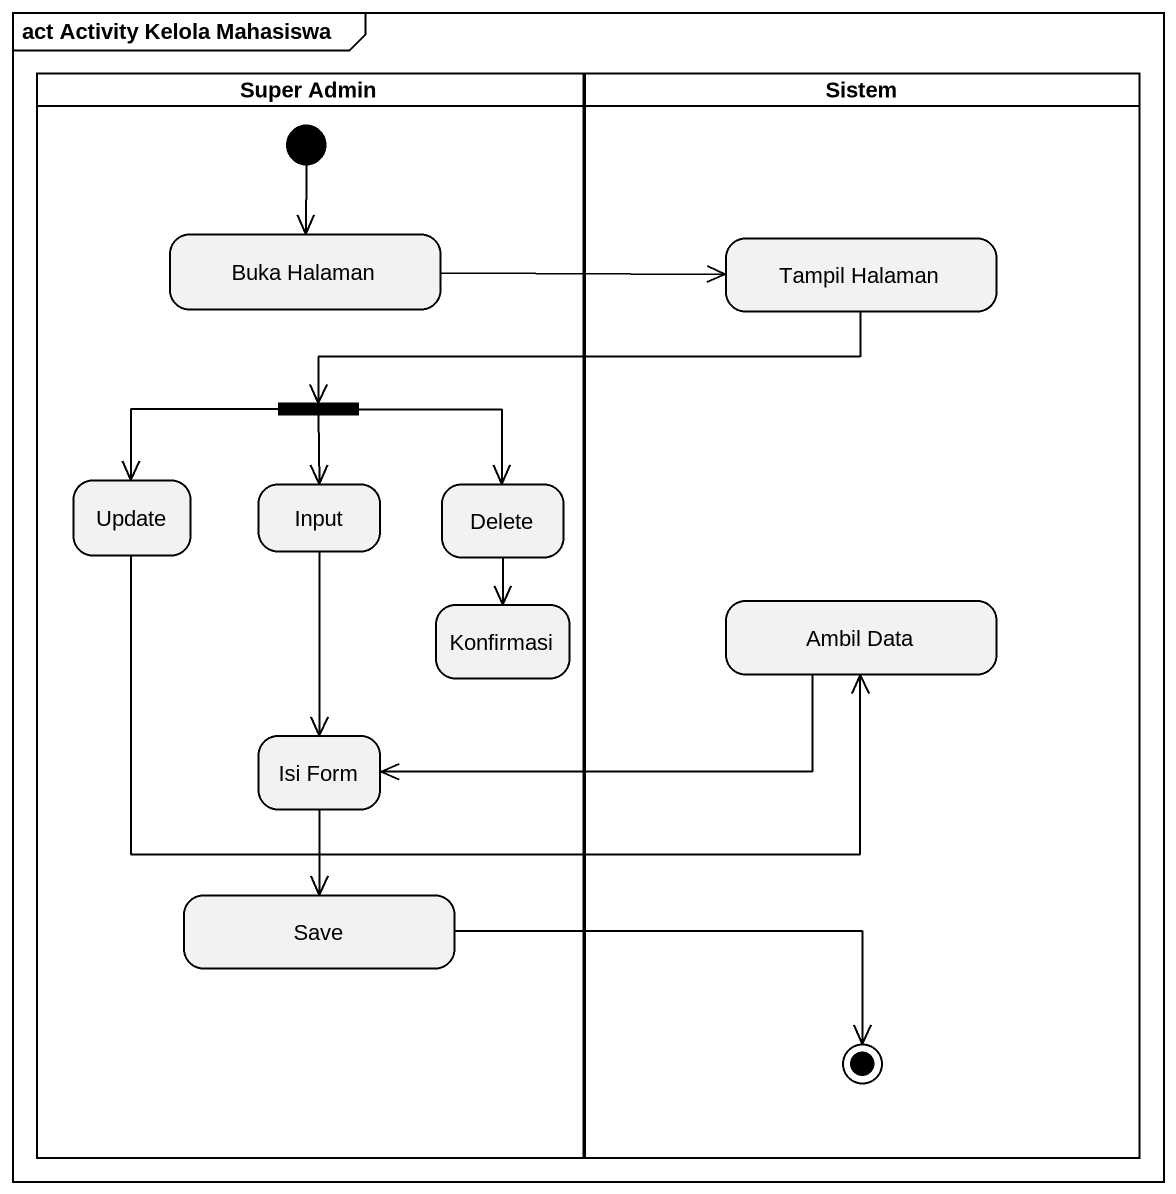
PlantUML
@startuml
mainframe act Activity Kelola Mahasiswa
hide empty description
state "Super Admin" as Super_Admin <<partition>> {
  state "Buka Halaman" as Buka_Halaman
  state fork1 <<fork>>
  state Update
  state Input
  state Delete
  state Konfirmasi
  state "Isi Form" as Isi_Form
  state Save
  [*] --> Buka_Halaman
}
state Sistem <<partition>> {
  state "Tampil Halaman" as Tampil_Halaman
  state "Ambil Data" as Ambil_Data
  state final1 <<end>>
}
Buka_Halaman -right-> Tampil_Halaman
Tampil_Halaman -left-> fork1
fork1 -left-> Update
fork1 --> Input
fork1 --> Delete
Update -right-> Ambil_Data
Input --> Isi_Form
Delete --> Konfirmasi
Ambil_Data -left-> Isi_Form
Isi_Form --> Save
Save -right-> final1
@enduml
